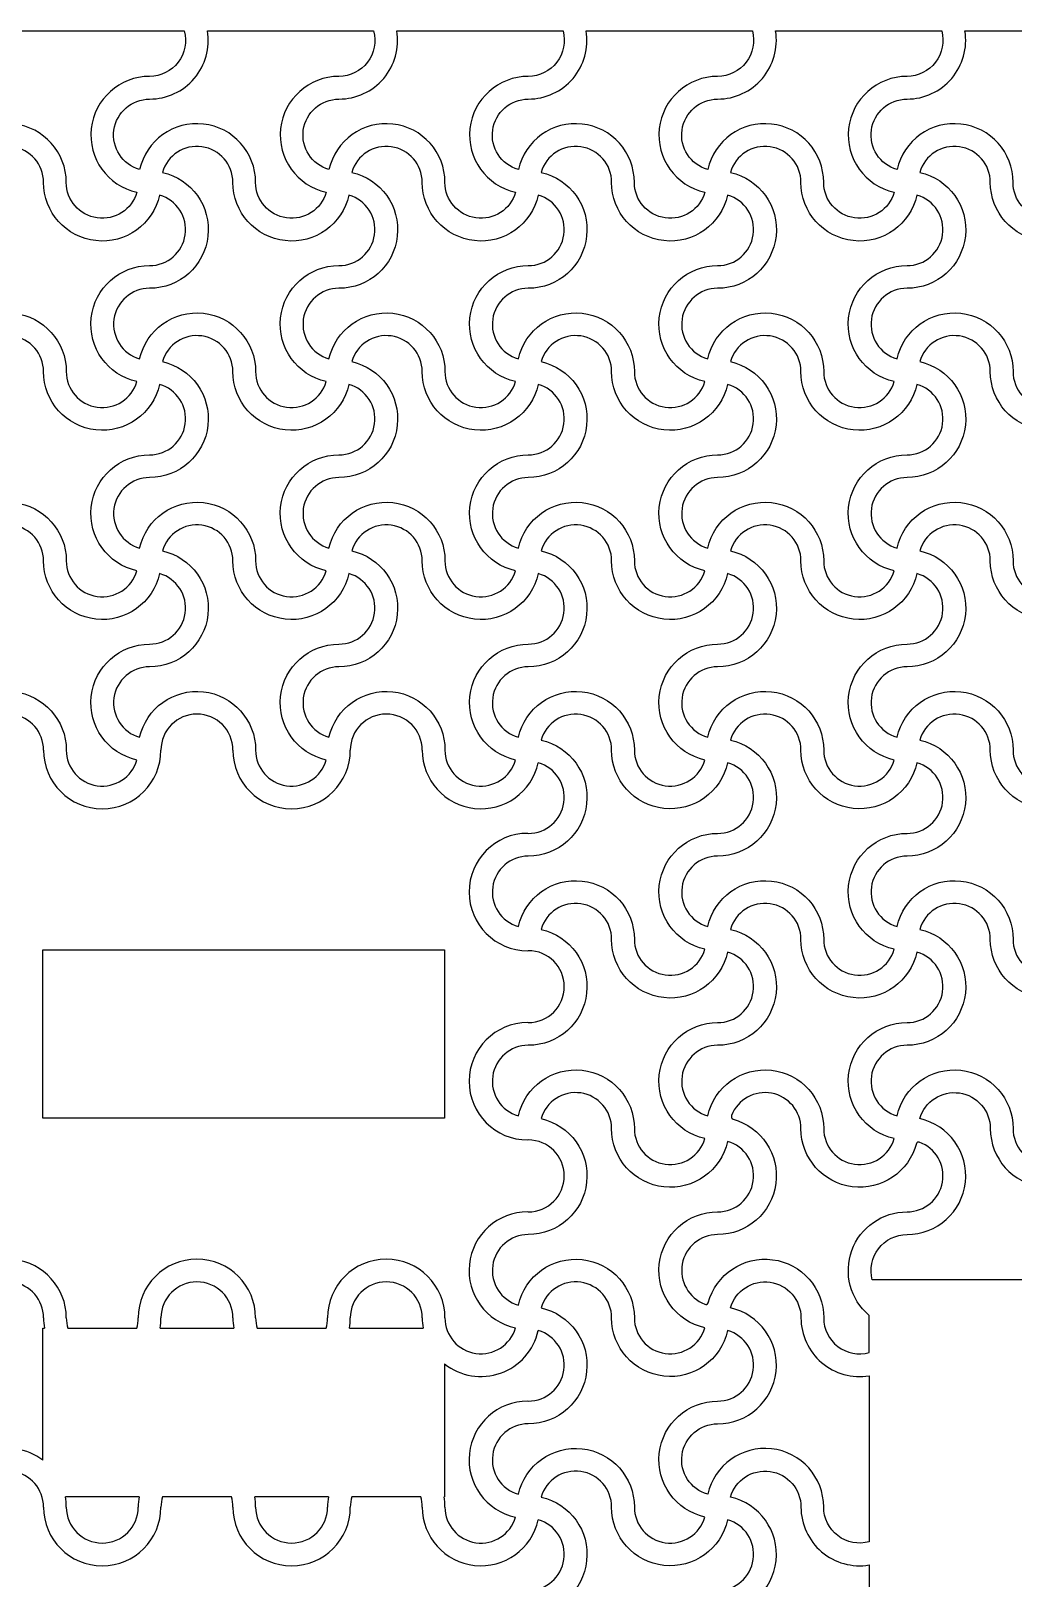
# Model space of a CAD drawing. Header units: millimetres. Extents: x 24 to 345, y 12 to 201.
# Drawn here: x 56.945 to 59.019, y 35.344 to 38.614 of the extents above; entities that cross this region are included whole.
import ezdxf

# ---------------------------------------------------------------- set-up
doc = ezdxf.new("R2010")
doc.units = ezdxf.units.MM
doc.header["$MEASUREMENT"] = 0
doc.layers.add('5th metal (rf+ground)', color=240, linetype='Continuous')

msp = doc.modelspace()

# ---------------------------------------------------------------- linework, layer by layer
at = {"layer": '5th metal (rf+ground)'}
for points in [[(56.7953, 38.47021, 0.4624981), (56.91767, 38.61421), (57.26862, 38.61421, -0.4945431), (57.1953, 38.51821, 0.8959788), (57.16833, 38.27318, -0.8687853), (57.0193, 38.29421, 0.8959788), (56.77427, 38.32118, -0.8687853)], [(56.7953, 38.47021, 0.4624981), (56.91767, 38.61421), (57.26862, 38.61421, -0.4945431), (57.1953, 38.51821, 0.8959788), (57.16833, 38.27318, -0.8687853), (57.0193, 38.29421, 0.8959788), (56.77427, 38.32118, -0.8687853)], [(56.7953, 38.47021, 0.4624981), (56.91767, 38.61421), (57.26862, 38.61421, -0.4945431), (57.1953, 38.51821, 0.8959788), (57.16833, 38.27318, -0.8687853), (57.0193, 38.29421, 0.8959788), (56.77427, 38.32118, -0.8687853)], [(56.7953, 38.47021, 0.4624981), (56.91767, 38.61421), (57.26862, 38.61421, -0.4945431), (57.1953, 38.51821, 0.8959788), (57.16833, 38.27318, -0.8687853), (57.0193, 38.29421, 0.8959788), (56.77427, 38.32118, -0.8687853)], [(57.1953, 38.47021, 0.4624981), (57.31767, 38.61421), (57.66862, 38.61421, -0.4945431), (57.5953, 38.51821, 0.8959788), (57.56833, 38.27318, -0.8687853), (57.4193, 38.29421, 0.8959788), (57.17427, 38.32118, -0.8687853)], [(57.1953, 38.47021, 0.4624981), (57.31767, 38.61421), (57.66862, 38.61421, -0.4945431), (57.5953, 38.51821, 0.8959788), (57.56833, 38.27318, -0.8687853), (57.4193, 38.29421, 0.8959788), (57.17427, 38.32118, -0.8687853)], [(57.1953, 38.47021, 0.4624981), (57.31767, 38.61421), (57.66862, 38.61421, -0.4945431), (57.5953, 38.51821, 0.8959788), (57.56833, 38.27318, -0.8687853), (57.4193, 38.29421, 0.8959788), (57.17427, 38.32118, -0.8687853)], [(57.1953, 38.47021, 0.4624981), (57.31767, 38.61421), (57.66862, 38.61421, -0.4945431), (57.5953, 38.51821, 0.8959788), (57.56833, 38.27318, -0.8687853), (57.4193, 38.29421, 0.8959788), (57.17427, 38.32118, -0.8687853)], [(57.5953, 38.47021, 0.4624981), (57.71767, 38.61421), (58.06862, 38.61421, -0.4945431), (57.9953, 38.51821, 0.8959788), (57.96833, 38.27318, -0.8687853), (57.8193, 38.29421, 0.8959788), (57.57427, 38.32118, -0.8687853)], [(57.5953, 38.47021, 0.4624981), (57.71767, 38.61421), (58.06862, 38.61421, -0.4945431), (57.9953, 38.51821, 0.8959788), (57.96833, 38.27318, -0.8687853), (57.8193, 38.29421, 0.8959788), (57.57427, 38.32118, -0.8687853)], [(57.5953, 38.47021, 0.4624981), (57.71767, 38.61421), (58.06862, 38.61421, -0.4945431), (57.9953, 38.51821, 0.8959788), (57.96833, 38.27318, -0.8687853), (57.8193, 38.29421, 0.8959788), (57.57427, 38.32118, -0.8687853)], [(57.5953, 38.47021, 0.4624981), (57.71767, 38.61421), (58.06862, 38.61421, -0.4945431), (57.9953, 38.51821, 0.8959788), (57.96833, 38.27318, -0.8687853), (57.8193, 38.29421, 0.8959788), (57.57427, 38.32118, -0.8687853)], [(57.9953, 38.47021, 0.4624981), (58.11767, 38.61421), (58.46862, 38.61421, -0.4945431), (58.3953, 38.51821, 0.8959788), (58.36833, 38.27318, -0.8687853), (58.2193, 38.29421, 0.8959788), (57.97427, 38.32118, -0.8687853)], [(57.9953, 38.47021, 0.4624981), (58.11767, 38.61421), (58.46862, 38.61421, -0.4945431), (58.3953, 38.51821, 0.8959788), (58.36833, 38.27318, -0.8687853), (58.2193, 38.29421, 0.8959788), (57.97427, 38.32118, -0.8687853)], [(57.9953, 38.47021, 0.4624981), (58.11767, 38.61421), (58.46862, 38.61421, -0.4945431), (58.3953, 38.51821, 0.8959788), (58.36833, 38.27318, -0.8687853), (58.2193, 38.29421, 0.8959788), (57.97427, 38.32118, -0.8687853)], [(57.9953, 38.47021, 0.4624981), (58.11767, 38.61421), (58.46862, 38.61421, -0.4945431), (58.3953, 38.51821, 0.8959788), (58.36833, 38.27318, -0.8687853), (58.2193, 38.29421, 0.8959788), (57.97427, 38.32118, -0.8687853)], [(58.3953, 38.47021, 0.4624981), (58.51767, 38.61421), (58.86862, 38.61421, -0.4945431), (58.7953, 38.51821, 0.8959788), (58.76833, 38.27318, -0.8687853), (58.6193, 38.29421, 0.8959788), (58.37427, 38.32118, -0.8687853)], [(58.3953, 38.47021, 0.4624981), (58.51767, 38.61421), (58.86862, 38.61421, -0.4945431), (58.7953, 38.51821, 0.8959788), (58.76833, 38.27318, -0.8687853), (58.6193, 38.29421, 0.8959788), (58.37427, 38.32118, -0.8687853)], [(58.3953, 38.47021, 0.4624981), (58.51767, 38.61421), (58.86862, 38.61421, -0.4945431), (58.7953, 38.51821, 0.8959788), (58.76833, 38.27318, -0.8687853), (58.6193, 38.29421, 0.8959788), (58.37427, 38.32118, -0.8687853)], [(58.3953, 38.47021, 0.4624981), (58.51767, 38.61421), (58.86862, 38.61421, -0.4945431), (58.7953, 38.51821, 0.8959788), (58.76833, 38.27318, -0.8687853), (58.6193, 38.29421, 0.8959788), (58.37427, 38.32118, -0.8687853)], [(58.7953, 38.47021, 0.4624981), (58.91767, 38.61421), (59.26862, 38.61421, -0.4945431), (59.1953, 38.51821, 0.8959788), (59.16833, 38.27318, -0.8687853), (59.0193, 38.29421, 0.8959788), (58.77427, 38.32118, -0.8687853)], [(58.7953, 38.47021, 0.4624981), (58.91767, 38.61421), (59.26862, 38.61421, -0.4945431), (59.1953, 38.51821, 0.8959788), (59.16833, 38.27318, -0.8687853), (59.0193, 38.29421, 0.8959788), (58.77427, 38.32118, -0.8687853)], [(58.7953, 38.47021, 0.4624981), (58.91767, 38.61421), (59.26862, 38.61421, -0.4945431), (59.1953, 38.51821, 0.8959788), (59.16833, 38.27318, -0.8687853), (59.0193, 38.29421, 0.8959788), (58.77427, 38.32118, -0.8687853)], [(58.7953, 38.47021, 0.4624981), (58.91767, 38.61421), (59.26862, 38.61421, -0.4945431), (59.1953, 38.51821, 0.8959788), (59.16833, 38.27318, -0.8687853), (59.0193, 38.29421, 0.8959788), (58.77427, 38.32118, -0.8687853)], [(57.21633, 38.26724, -0.8959788), (56.9713, 38.29421, 0.8687853), (56.82227, 38.31524, -0.8959788), (56.7953, 38.07021, 0.8687853), (56.77427, 37.92118, -0.8959788), (57.0193, 37.89421, 0.8687853), (57.16833, 37.87318, -0.8959788), (57.1953, 38.11821, 0.8687853)], [(57.21633, 38.26724, -0.8959788), (56.9713, 38.29421, 0.8687853), (56.82227, 38.31524, -0.8959788), (56.7953, 38.07021, 0.8687853), (56.77427, 37.92118, -0.8959788), (57.0193, 37.89421, 0.8687853), (57.16833, 37.87318, -0.8959788), (57.1953, 38.11821, 0.8687853)], [(57.21633, 38.26724, -0.8959788), (56.9713, 38.29421, 0.8687853), (56.82227, 38.31524, -0.8959788), (56.7953, 38.07021, 0.8687853), (56.77427, 37.92118, -0.8959788), (57.0193, 37.89421, 0.8687853), (57.16833, 37.87318, -0.8959788), (57.1953, 38.11821, 0.8687853)], [(57.21633, 38.26724, -0.8959788), (56.9713, 38.29421, 0.8687853), (56.82227, 38.31524, -0.8959788), (56.7953, 38.07021, 0.8687853), (56.77427, 37.92118, -0.8959788), (57.0193, 37.89421, 0.8687853), (57.16833, 37.87318, -0.8959788), (57.1953, 38.11821, 0.8687853)], [(57.61633, 38.26724, -0.8959788), (57.3713, 38.29421, 0.8687853), (57.22227, 38.31524, -0.8959788), (57.1953, 38.07021, 0.8687853), (57.17427, 37.92118, -0.8959788), (57.4193, 37.89421, 0.8687853), (57.56833, 37.87318, -0.8959788), (57.5953, 38.11821, 0.8687853)], [(57.61633, 38.26724, -0.8959788), (57.3713, 38.29421, 0.8687853), (57.22227, 38.31524, -0.8959788), (57.1953, 38.07021, 0.8687853), (57.17427, 37.92118, -0.8959788), (57.4193, 37.89421, 0.8687853), (57.56833, 37.87318, -0.8959788), (57.5953, 38.11821, 0.8687853)], [(57.61633, 38.26724, -0.8959788), (57.3713, 38.29421, 0.8687853), (57.22227, 38.31524, -0.8959788), (57.1953, 38.07021, 0.8687853), (57.17427, 37.92118, -0.8959788), (57.4193, 37.89421, 0.8687853), (57.56833, 37.87318, -0.8959788), (57.5953, 38.11821, 0.8687853)], [(57.61633, 38.26724, -0.8959788), (57.3713, 38.29421, 0.8687853), (57.22227, 38.31524, -0.8959788), (57.1953, 38.07021, 0.8687853), (57.17427, 37.92118, -0.8959788), (57.4193, 37.89421, 0.8687853), (57.56833, 37.87318, -0.8959788), (57.5953, 38.11821, 0.8687853)], [(58.01633, 38.26724, -0.8959788), (57.7713, 38.29421, 0.8687853), (57.62227, 38.31524, -0.8959788), (57.5953, 38.07021, 0.8687853), (57.57427, 37.92118, -0.8959788), (57.8193, 37.89421, 0.8687853), (57.96833, 37.87318, -0.8959788), (57.9953, 38.11821, 0.8687853)], [(58.01633, 38.26724, -0.8959788), (57.7713, 38.29421, 0.8687853), (57.62227, 38.31524, -0.8959788), (57.5953, 38.07021, 0.8687853), (57.57427, 37.92118, -0.8959788), (57.8193, 37.89421, 0.8687853), (57.96833, 37.87318, -0.8959788), (57.9953, 38.11821, 0.8687853)], [(58.01633, 38.26724, -0.8959788), (57.7713, 38.29421, 0.8687853), (57.62227, 38.31524, -0.8959788), (57.5953, 38.07021, 0.8687853), (57.57427, 37.92118, -0.8959788), (57.8193, 37.89421, 0.8687853), (57.96833, 37.87318, -0.8959788), (57.9953, 38.11821, 0.8687853)], [(58.01633, 38.26724, -0.8959788), (57.7713, 38.29421, 0.8687853), (57.62227, 38.31524, -0.8959788), (57.5953, 38.07021, 0.8687853), (57.57427, 37.92118, -0.8959788), (57.8193, 37.89421, 0.8687853), (57.96833, 37.87318, -0.8959788), (57.9953, 38.11821, 0.8687853)], [(58.41633, 38.26724, -0.8959788), (58.1713, 38.29421, 0.8687853), (58.02227, 38.31524, -0.8959788), (57.9953, 38.07021, 0.8687853), (57.97427, 37.92118, -0.8959788), (58.2193, 37.89421, 0.8687853), (58.36833, 37.87318, -0.8959788), (58.3953, 38.11821, 0.8687853)], [(58.41633, 38.26724, -0.8959788), (58.1713, 38.29421, 0.8687853), (58.02227, 38.31524, -0.8959788), (57.9953, 38.07021, 0.8687853), (57.97427, 37.92118, -0.8959788), (58.2193, 37.89421, 0.8687853), (58.36833, 37.87318, -0.8959788), (58.3953, 38.11821, 0.8687853)], [(58.41633, 38.26724, -0.8959788), (58.1713, 38.29421, 0.8687853), (58.02227, 38.31524, -0.8959788), (57.9953, 38.07021, 0.8687853), (57.97427, 37.92118, -0.8959788), (58.2193, 37.89421, 0.8687853), (58.36833, 37.87318, -0.8959788), (58.3953, 38.11821, 0.8687853)], [(58.41633, 38.26724, -0.8959788), (58.1713, 38.29421, 0.8687853), (58.02227, 38.31524, -0.8959788), (57.9953, 38.07021, 0.8687853), (57.97427, 37.92118, -0.8959788), (58.2193, 37.89421, 0.8687853), (58.36833, 37.87318, -0.8959788), (58.3953, 38.11821, 0.8687853)], [(58.81633, 38.26724, -0.8959788), (58.5713, 38.29421, 0.8687853), (58.42227, 38.31524, -0.8959788), (58.3953, 38.07021, 0.8687853), (58.37427, 37.92118, -0.8959788), (58.6193, 37.89421, 0.8687853), (58.76833, 37.87318, -0.8959788), (58.7953, 38.11821, 0.8687853)], [(58.81633, 38.26724, -0.8959788), (58.5713, 38.29421, 0.8687853), (58.42227, 38.31524, -0.8959788), (58.3953, 38.07021, 0.8687853), (58.37427, 37.92118, -0.8959788), (58.6193, 37.89421, 0.8687853), (58.76833, 37.87318, -0.8959788), (58.7953, 38.11821, 0.8687853)], [(58.81633, 38.26724, -0.8959788), (58.5713, 38.29421, 0.8687853), (58.42227, 38.31524, -0.8959788), (58.3953, 38.07021, 0.8687853), (58.37427, 37.92118, -0.8959788), (58.6193, 37.89421, 0.8687853), (58.76833, 37.87318, -0.8959788), (58.7953, 38.11821, 0.8687853)], [(58.81633, 38.26724, -0.8959788), (58.5713, 38.29421, 0.8687853), (58.42227, 38.31524, -0.8959788), (58.3953, 38.07021, 0.8687853), (58.37427, 37.92118, -0.8959788), (58.6193, 37.89421, 0.8687853), (58.76833, 37.87318, -0.8959788), (58.7953, 38.11821, 0.8687853)], [(59.21633, 38.26724, -0.8959788), (58.9713, 38.29421, 0.8687853), (58.82227, 38.31524, -0.8959788), (58.7953, 38.07021, 0.8687853), (58.77427, 37.92118, -0.8959788), (59.0193, 37.89421, 0.8687853), (59.16833, 37.87318, -0.8959788), (59.1953, 38.11821, 0.8687853)], [(59.21633, 38.26724, -0.8959788), (58.9713, 38.29421, 0.8687853), (58.82227, 38.31524, -0.8959788), (58.7953, 38.07021, 0.8687853), (58.77427, 37.92118, -0.8959788), (59.0193, 37.89421, 0.8687853), (59.16833, 37.87318, -0.8959788), (59.1953, 38.11821, 0.8687853)], [(59.21633, 38.26724, -0.8959788), (58.9713, 38.29421, 0.8687853), (58.82227, 38.31524, -0.8959788), (58.7953, 38.07021, 0.8687853), (58.77427, 37.92118, -0.8959788), (59.0193, 37.89421, 0.8687853), (59.16833, 37.87318, -0.8959788), (59.1953, 38.11821, 0.8687853)], [(59.21633, 38.26724, -0.8959788), (58.9713, 38.29421, 0.8687853), (58.82227, 38.31524, -0.8959788), (58.7953, 38.07021, 0.8687853), (58.77427, 37.92118, -0.8959788), (59.0193, 37.89421, 0.8687853), (59.16833, 37.87318, -0.8959788), (59.1953, 38.11821, 0.8687853)], [(57.21633, 37.86724, -0.8959788), (56.9713, 37.89421, 0.8687853), (56.82227, 37.91524, -0.8959788), (56.7953, 37.67021, 0.8687853), (56.77427, 37.52118, -0.8959788), (57.0193, 37.49421, 0.8687853), (57.16833, 37.47318, -0.8959788), (57.1953, 37.71821, 0.8687853)], [(57.21633, 37.86724, -0.8959788), (56.9713, 37.89421, 0.8687853), (56.82227, 37.91524, -0.8959788), (56.7953, 37.67021, 0.8687853), (56.77427, 37.52118, -0.8959788), (57.0193, 37.49421, 0.8687853), (57.16833, 37.47318, -0.8959788), (57.1953, 37.71821, 0.8687853)], [(57.21633, 37.86724, -0.8959788), (56.9713, 37.89421, 0.8687853), (56.82227, 37.91524, -0.8959788), (56.7953, 37.67021, 0.8687853), (56.77427, 37.52118, -0.8959788), (57.0193, 37.49421, 0.8687853), (57.16833, 37.47318, -0.8959788), (57.1953, 37.71821, 0.8687853)], [(57.21633, 37.86724, -0.8959788), (56.9713, 37.89421, 0.8687853), (56.82227, 37.91524, -0.8959788), (56.7953, 37.67021, 0.8687853), (56.77427, 37.52118, -0.8959788), (57.0193, 37.49421, 0.8687853), (57.16833, 37.47318, -0.8959788), (57.1953, 37.71821, 0.8687853)], [(57.61633, 37.86724, -0.8959788), (57.3713, 37.89421, 0.8687853), (57.22227, 37.91524, -0.8959788), (57.1953, 37.67021, 0.8687853), (57.17427, 37.52118, -0.8959788), (57.4193, 37.49421, 0.8687853), (57.56833, 37.47318, -0.8959788), (57.5953, 37.71821, 0.8687853)], [(57.61633, 37.86724, -0.8959788), (57.3713, 37.89421, 0.8687853), (57.22227, 37.91524, -0.8959788), (57.1953, 37.67021, 0.8687853), (57.17427, 37.52118, -0.8959788), (57.4193, 37.49421, 0.8687853), (57.56833, 37.47318, -0.8959788), (57.5953, 37.71821, 0.8687853)], [(57.61633, 37.86724, -0.8959788), (57.3713, 37.89421, 0.8687853), (57.22227, 37.91524, -0.8959788), (57.1953, 37.67021, 0.8687853), (57.17427, 37.52118, -0.8959788), (57.4193, 37.49421, 0.8687853), (57.56833, 37.47318, -0.8959788), (57.5953, 37.71821, 0.8687853)], [(57.61633, 37.86724, -0.8959788), (57.3713, 37.89421, 0.8687853), (57.22227, 37.91524, -0.8959788), (57.1953, 37.67021, 0.8687853), (57.17427, 37.52118, -0.8959788), (57.4193, 37.49421, 0.8687853), (57.56833, 37.47318, -0.8959788), (57.5953, 37.71821, 0.8687853)], [(58.01633, 37.86724, -0.8959788), (57.7713, 37.89421, 0.8687853), (57.62227, 37.91524, -0.8959788), (57.5953, 37.67021, 0.8687853), (57.57427, 37.52118, -0.8959788), (57.8193, 37.49421, 0.8687853), (57.96833, 37.47318, -0.8959788), (57.9953, 37.71821, 0.8687853)], [(58.01633, 37.86724, -0.8959788), (57.7713, 37.89421, 0.8687853), (57.62227, 37.91524, -0.8959788), (57.5953, 37.67021, 0.8687853), (57.57427, 37.52118, -0.8959788), (57.8193, 37.49421, 0.8687853), (57.96833, 37.47318, -0.8959788), (57.9953, 37.71821, 0.8687853)], [(58.01633, 37.86724, -0.8959788), (57.7713, 37.89421, 0.8687853), (57.62227, 37.91524, -0.8959788), (57.5953, 37.67021, 0.8687853), (57.57427, 37.52118, -0.8959788), (57.8193, 37.49421, 0.8687853), (57.96833, 37.47318, -0.8959788), (57.9953, 37.71821, 0.8687853)], [(58.01633, 37.86724, -0.8959788), (57.7713, 37.89421, 0.8687853), (57.62227, 37.91524, -0.8959788), (57.5953, 37.67021, 0.8687853), (57.57427, 37.52118, -0.8959788), (57.8193, 37.49421, 0.8687853), (57.96833, 37.47318, -0.8959788), (57.9953, 37.71821, 0.8687853)], [(58.41633, 37.86724, -0.8959788), (58.1713, 37.89421, 0.8687853), (58.02227, 37.91524, -0.8959788), (57.9953, 37.67021, 0.8687853), (57.97427, 37.52118, -0.8959788), (58.2193, 37.49421, 0.8687853), (58.36833, 37.47318, -0.8959788), (58.3953, 37.71821, 0.8687853)], [(58.41633, 37.86724, -0.8959788), (58.1713, 37.89421, 0.8687853), (58.02227, 37.91524, -0.8959788), (57.9953, 37.67021, 0.8687853), (57.97427, 37.52118, -0.8959788), (58.2193, 37.49421, 0.8687853), (58.36833, 37.47318, -0.8959788), (58.3953, 37.71821, 0.8687853)], [(58.41633, 37.86724, -0.8959788), (58.1713, 37.89421, 0.8687853), (58.02227, 37.91524, -0.8959788), (57.9953, 37.67021, 0.8687853), (57.97427, 37.52118, -0.8959788), (58.2193, 37.49421, 0.8687853), (58.36833, 37.47318, -0.8959788), (58.3953, 37.71821, 0.8687853)], [(58.41633, 37.86724, -0.8959788), (58.1713, 37.89421, 0.8687853), (58.02227, 37.91524, -0.8959788), (57.9953, 37.67021, 0.8687853), (57.97427, 37.52118, -0.8959788), (58.2193, 37.49421, 0.8687853), (58.36833, 37.47318, -0.8959788), (58.3953, 37.71821, 0.8687853)], [(58.81633, 37.86724, -0.8959788), (58.5713, 37.89421, 0.8687853), (58.42227, 37.91524, -0.8959788), (58.3953, 37.67021, 0.8687853), (58.37427, 37.52118, -0.8959788), (58.6193, 37.49421, 0.8687853), (58.76833, 37.47318, -0.8959788), (58.7953, 37.71821, 0.8687853)], [(58.81633, 37.86724, -0.8959788), (58.5713, 37.89421, 0.8687853), (58.42227, 37.91524, -0.8959788), (58.3953, 37.67021, 0.8687853), (58.37427, 37.52118, -0.8959788), (58.6193, 37.49421, 0.8687853), (58.76833, 37.47318, -0.8959788), (58.7953, 37.71821, 0.8687853)], [(58.81633, 37.86724, -0.8959788), (58.5713, 37.89421, 0.8687853), (58.42227, 37.91524, -0.8959788), (58.3953, 37.67021, 0.8687853), (58.37427, 37.52118, -0.8959788), (58.6193, 37.49421, 0.8687853), (58.76833, 37.47318, -0.8959788), (58.7953, 37.71821, 0.8687853)], [(58.81633, 37.86724, -0.8959788), (58.5713, 37.89421, 0.8687853), (58.42227, 37.91524, -0.8959788), (58.3953, 37.67021, 0.8687853), (58.37427, 37.52118, -0.8959788), (58.6193, 37.49421, 0.8687853), (58.76833, 37.47318, -0.8959788), (58.7953, 37.71821, 0.8687853)], [(59.21633, 37.86724, -0.8959788), (58.9713, 37.89421, 0.8687853), (58.82227, 37.91524, -0.8959788), (58.7953, 37.67021, 0.8687853), (58.77427, 37.52118, -0.8959788), (59.0193, 37.49421, 0.8687853), (59.16833, 37.47318, -0.8959788), (59.1953, 37.71821, 0.8687853)], [(59.21633, 37.86724, -0.8959788), (58.9713, 37.89421, 0.8687853), (58.82227, 37.91524, -0.8959788), (58.7953, 37.67021, 0.8687853), (58.77427, 37.52118, -0.8959788), (59.0193, 37.49421, 0.8687853), (59.16833, 37.47318, -0.8959788), (59.1953, 37.71821, 0.8687853)], [(59.21633, 37.86724, -0.8959788), (58.9713, 37.89421, 0.8687853), (58.82227, 37.91524, -0.8959788), (58.7953, 37.67021, 0.8687853), (58.77427, 37.52118, -0.8959788), (59.0193, 37.49421, 0.8687853), (59.16833, 37.47318, -0.8959788), (59.1953, 37.71821, 0.8687853)], [(59.21633, 37.86724, -0.8959788), (58.9713, 37.89421, 0.8687853), (58.82227, 37.91524, -0.8959788), (58.7953, 37.67021, 0.8687853), (58.77427, 37.52118, -0.8959788), (59.0193, 37.49421, 0.8687853), (59.16833, 37.47318, -0.8959788), (59.1953, 37.71821, 0.8687853)], [(57.21633, 37.46724, -0.8959788), (56.9713, 37.49421, 0.8687853), (56.82227, 37.51524, -0.8959788), (56.7953, 37.27021, 0.8687853), (56.77427, 37.12118, -0.8959788), (57.0193, 37.09421, 0.8687853), (57.16833, 37.07318, -0.8959788), (57.1953, 37.31821, 0.8687853)], [(57.21633, 37.46724, -0.8959788), (56.9713, 37.49421, 0.8687853), (56.82227, 37.51524, -0.8959788), (56.7953, 37.27021, 0.8687853), (56.77427, 37.12118, -0.8959788), (57.0193, 37.09421, 0.8687853), (57.16833, 37.07318, -0.8959788), (57.1953, 37.31821, 0.8687853)], [(57.21633, 37.46724, -0.8959788), (56.9713, 37.49421, 0.8687853), (56.82227, 37.51524, -0.8959788), (56.7953, 37.27021, 0.8687853), (56.77427, 37.12118, -0.8959788), (57.0193, 37.09421, 0.8687853), (57.16833, 37.07318, -0.8959788), (57.1953, 37.31821, 0.8687853)], [(57.21633, 37.46724, -0.8959788), (56.9713, 37.49421, 0.8687853), (56.82227, 37.51524, -0.8959788), (56.7953, 37.27021, 0.8687853), (56.77427, 37.12118, -0.8959788), (57.0193, 37.09421, 0.8687853), (57.16833, 37.07318, -0.8959788), (57.1953, 37.31821, 0.8687853)], [(57.61633, 37.46724, -0.8959788), (57.3713, 37.49421, 0.8687853), (57.22227, 37.51524, -0.8959788), (57.1953, 37.27021, 0.8687853), (57.17427, 37.12118, -0.8959788), (57.4193, 37.09421, 0.8687853), (57.56833, 37.07318, -0.8959788), (57.5953, 37.31821, 0.8687853)], [(57.61633, 37.46724, -0.8959788), (57.3713, 37.49421, 0.8687853), (57.22227, 37.51524, -0.8959788), (57.1953, 37.27021, 0.8687853), (57.17427, 37.12118, -0.8959788), (57.4193, 37.09421, 0.8687853), (57.56833, 37.07318, -0.8959788), (57.5953, 37.31821, 0.8687853)], [(57.61633, 37.46724, -0.8959788), (57.3713, 37.49421, 0.8687853), (57.22227, 37.51524, -0.8959788), (57.1953, 37.27021, 0.8687853), (57.17427, 37.12118, -0.8959788), (57.4193, 37.09421, 0.8687853), (57.56833, 37.07318, -0.8959788), (57.5953, 37.31821, 0.8687853)], [(57.61633, 37.46724, -0.8959788), (57.3713, 37.49421, 0.8687853), (57.22227, 37.51524, -0.8959788), (57.1953, 37.27021, 0.8687853), (57.17427, 37.12118, -0.8959788), (57.4193, 37.09421, 0.8687853), (57.56833, 37.07318, -0.8959788), (57.5953, 37.31821, 0.8687853)], [(58.01633, 37.46724, -0.8959788), (57.7713, 37.49421, 0.8687853), (57.62227, 37.51524, -0.8959788), (57.5953, 37.27021, 0.8687853), (57.57427, 37.12118, -0.8959788), (57.8193, 37.09421, 0.8687853), (57.96833, 37.07318, -0.8959788), (57.9953, 37.31821, 0.8687853)], [(58.01633, 37.46724, -0.8959788), (57.7713, 37.49421, 0.8687853), (57.62227, 37.51524, -0.8959788), (57.5953, 37.27021, 0.8687853), (57.57427, 37.12118, -0.8959788), (57.8193, 37.09421, 0.8687853), (57.96833, 37.07318, -0.8959788), (57.9953, 37.31821, 0.8687853)], [(58.01633, 37.46724, -0.8959788), (57.7713, 37.49421, 0.8687853), (57.62227, 37.51524, -0.8959788), (57.5953, 37.27021, 0.8687853), (57.57427, 37.12118, -0.8959788), (57.8193, 37.09421, 0.8687853), (57.96833, 37.07318, -0.8959788), (57.9953, 37.31821, 0.8687853)], [(58.01633, 37.46724, -0.8959788), (57.7713, 37.49421, 0.8687853), (57.62227, 37.51524, -0.8959788), (57.5953, 37.27021, 0.8687853), (57.57427, 37.12118, -0.8959788), (57.8193, 37.09421, 0.8687853), (57.96833, 37.07318, -0.8959788), (57.9953, 37.31821, 0.8687853)], [(58.41633, 37.46724, -0.8959788), (58.1713, 37.49421, 0.8687853), (58.02227, 37.51524, -0.8959788), (57.9953, 37.27021, 0.8687853), (57.97427, 37.12118, -0.8959788), (58.2193, 37.09421, 0.8687853), (58.36833, 37.07318, -0.8959788), (58.3953, 37.31821, 0.8687853)], [(58.41633, 37.46724, -0.8959788), (58.1713, 37.49421, 0.8687853), (58.02227, 37.51524, -0.8959788), (57.9953, 37.27021, 0.8687853), (57.97427, 37.12118, -0.8959788), (58.2193, 37.09421, 0.8687853), (58.36833, 37.07318, -0.8959788), (58.3953, 37.31821, 0.8687853)], [(58.41633, 37.46724, -0.8959788), (58.1713, 37.49421, 0.8687853), (58.02227, 37.51524, -0.8959788), (57.9953, 37.27021, 0.8687853), (57.97427, 37.12118, -0.8959788), (58.2193, 37.09421, 0.8687853), (58.36833, 37.07318, -0.8959788), (58.3953, 37.31821, 0.8687853)], [(58.41633, 37.46724, -0.8959788), (58.1713, 37.49421, 0.8687853), (58.02227, 37.51524, -0.8959788), (57.9953, 37.27021, 0.8687853), (57.97427, 37.12118, -0.8959788), (58.2193, 37.09421, 0.8687853), (58.36833, 37.07318, -0.8959788), (58.3953, 37.31821, 0.8687853)], [(58.81633, 37.46724, -0.8959788), (58.5713, 37.49421, 0.8687853), (58.42227, 37.51524, -0.8959788), (58.3953, 37.27021, 0.8687853), (58.37427, 37.12118, -0.8959788), (58.6193, 37.09421, 0.8687853), (58.76833, 37.07318, -0.8959788), (58.7953, 37.31821, 0.8687853)], [(58.81633, 37.46724, -0.8959788), (58.5713, 37.49421, 0.8687853), (58.42227, 37.51524, -0.8959788), (58.3953, 37.27021, 0.8687853), (58.37427, 37.12118, -0.8959788), (58.6193, 37.09421, 0.8687853), (58.76833, 37.07318, -0.8959788), (58.7953, 37.31821, 0.8687853)], [(58.81633, 37.46724, -0.8959788), (58.5713, 37.49421, 0.8687853), (58.42227, 37.51524, -0.8959788), (58.3953, 37.27021, 0.8687853), (58.37427, 37.12118, -0.8959788), (58.6193, 37.09421, 0.8687853), (58.76833, 37.07318, -0.8959788), (58.7953, 37.31821, 0.8687853)], [(58.81633, 37.46724, -0.8959788), (58.5713, 37.49421, 0.8687853), (58.42227, 37.51524, -0.8959788), (58.3953, 37.27021, 0.8687853), (58.37427, 37.12118, -0.8959788), (58.6193, 37.09421, 0.8687853), (58.76833, 37.07318, -0.8959788), (58.7953, 37.31821, 0.8687853)], [(59.21633, 37.46724, -0.8959788), (58.9713, 37.49421, 0.8687853), (58.82227, 37.51524, -0.8959788), (58.7953, 37.27021, 0.8687853), (58.77427, 37.12118, -0.8959788), (59.0193, 37.09421, 0.8687853), (59.16833, 37.07318, -0.8959788), (59.1953, 37.31821, 0.8687853)], [(59.21633, 37.46724, -0.8959788), (58.9713, 37.49421, 0.8687853), (58.82227, 37.51524, -0.8959788), (58.7953, 37.27021, 0.8687853), (58.77427, 37.12118, -0.8959788), (59.0193, 37.09421, 0.8687853), (59.16833, 37.07318, -0.8959788), (59.1953, 37.31821, 0.8687853)], [(59.21633, 37.46724, -0.8959788), (58.9713, 37.49421, 0.8687853), (58.82227, 37.51524, -0.8959788), (58.7953, 37.27021, 0.8687853), (58.77427, 37.12118, -0.8959788), (59.0193, 37.09421, 0.8687853), (59.16833, 37.07318, -0.8959788), (59.1953, 37.31821, 0.8687853)], [(59.21633, 37.46724, -0.8959788), (58.9713, 37.49421, 0.8687853), (58.82227, 37.51524, -0.8959788), (58.7953, 37.27021, 0.8687853), (58.77427, 37.12118, -0.8959788), (59.0193, 37.09421, 0.8687853), (59.16833, 37.07318, -0.8959788), (59.1953, 37.31821, 0.8687853)], [(58.41633, 37.06724, -0.8959788), (58.1713, 37.09421, 0.8687853), (58.02227, 37.11524, -0.8959788), (57.9953, 36.87021, 0.8687853), (57.97427, 36.72118, -0.8959788), (58.2193, 36.69421, 0.8687853), (58.36833, 36.67318, -0.8959788), (58.3953, 36.91821, 0.8687853)], [(58.41633, 37.06724, -0.8959788), (58.1713, 37.09421, 0.8687853), (58.02227, 37.11524, -0.8959788), (57.9953, 36.87021, 0.8687853), (57.97427, 36.72118, -0.8959788), (58.2193, 36.69421, 0.8687853), (58.36833, 36.67318, -0.8959788), (58.3953, 36.91821, 0.8687853)], [(58.41633, 37.06724, -0.8959788), (58.1713, 37.09421, 0.8687853), (58.02227, 37.11524, -0.8959788), (57.9953, 36.87021, 0.8687853), (57.97427, 36.72118, -0.8959788), (58.2193, 36.69421, 0.8687853), (58.36833, 36.67318, -0.8959788), (58.3953, 36.91821, 0.8687853)], [(58.41633, 37.06724, -0.8959788), (58.1713, 37.09421, 0.8687853), (58.02227, 37.11524, -0.8959788), (57.9953, 36.87021, 0.8687853), (57.97427, 36.72118, -0.8959788), (58.2193, 36.69421, 0.8687853), (58.36833, 36.67318, -0.8959788), (58.3953, 36.91821, 0.8687853)], [(58.81633, 37.06724, -0.8959788), (58.5713, 37.09421, 0.8687853), (58.42227, 37.11524, -0.8959788), (58.3953, 36.87021, 0.8687853), (58.37427, 36.72118, -0.8959788), (58.6193, 36.69421, 0.8687853), (58.76833, 36.67318, -0.8959788), (58.7953, 36.91821, 0.8687853)], [(58.81633, 37.06724, -0.8959788), (58.5713, 37.09421, 0.8687853), (58.42227, 37.11524, -0.8959788), (58.3953, 36.87021, 0.8687853), (58.37427, 36.72118, -0.8959788), (58.6193, 36.69421, 0.8687853), (58.76833, 36.67318, -0.8959788), (58.7953, 36.91821, 0.8687853)], [(58.81633, 37.06724, -0.8959788), (58.5713, 37.09421, 0.8687853), (58.42227, 37.11524, -0.8959788), (58.3953, 36.87021, 0.8687853), (58.37427, 36.72118, -0.8959788), (58.6193, 36.69421, 0.8687853), (58.76833, 36.67318, -0.8959788), (58.7953, 36.91821, 0.8687853)], [(58.81633, 37.06724, -0.8959788), (58.5713, 37.09421, 0.8687853), (58.42227, 37.11524, -0.8959788), (58.3953, 36.87021, 0.8687853), (58.37427, 36.72118, -0.8959788), (58.6193, 36.69421, 0.8687853), (58.76833, 36.67318, -0.8959788), (58.7953, 36.91821, 0.8687853)], [(59.21633, 37.06724, -0.8959788), (58.9713, 37.09421, 0.8687853), (58.82227, 37.11524, -0.8959788), (58.7953, 36.87021, 0.8687853), (58.77427, 36.72118, -0.8959788), (59.0193, 36.69421, 0.8687853), (59.16833, 36.67318, -0.8959788), (59.1953, 36.91821, 0.8687853)], [(59.21633, 37.06724, -0.8959788), (58.9713, 37.09421, 0.8687853), (58.82227, 37.11524, -0.8959788), (58.7953, 36.87021, 0.8687853), (58.77427, 36.72118, -0.8959788), (59.0193, 36.69421, 0.8687853), (59.16833, 36.67318, -0.8959788), (59.1953, 36.91821, 0.8687853)], [(59.21633, 37.06724, -0.8959788), (58.9713, 37.09421, 0.8687853), (58.82227, 37.11524, -0.8959788), (58.7953, 36.87021, 0.8687853), (58.77427, 36.72118, -0.8959788), (59.0193, 36.69421, 0.8687853), (59.16833, 36.67318, -0.8959788), (59.1953, 36.91821, 0.8687853)], [(59.21633, 37.06724, -0.8959788), (58.9713, 37.09421, 0.8687853), (58.82227, 37.11524, -0.8959788), (58.7953, 36.87021, 0.8687853), (58.77427, 36.72118, -0.8959788), (59.0193, 36.69421, 0.8687853), (59.16833, 36.67318, -0.8959788), (59.1953, 36.91821, 0.8687853)], [(58.41633, 36.66724, -0.8959788), (58.1713, 36.69421, 0.8687853), (58.02227, 36.71524, -0.8959788), (57.9953, 36.47021, 0.8687853), (57.97427, 36.32118, -0.8959788), (58.2193, 36.29421, 0.8687853), (58.36833, 36.27318, -0.8959788), (58.3953, 36.51821, 0.8687853)], [(58.41633, 36.66724, -0.8959788), (58.1713, 36.69421, 0.8687853), (58.02227, 36.71524, -0.8959788), (57.9953, 36.47021, 0.8687853), (57.97427, 36.32118, -0.8959788), (58.2193, 36.29421, 0.8687853), (58.36833, 36.27318, -0.8959788), (58.3953, 36.51821, 0.8687853)], [(58.41633, 36.66724, -0.8959788), (58.1713, 36.69421, 0.8687853), (58.02227, 36.71524, -0.8959788), (57.9953, 36.47021, 0.8687853), (57.97427, 36.32118, -0.8959788), (58.2193, 36.29421, 0.8687853), (58.36833, 36.27318, -0.8959788), (58.3953, 36.51821, 0.8687853)], [(58.41633, 36.66724, -0.8959788), (58.1713, 36.69421, 0.8687853), (58.02227, 36.71524, -0.8959788), (57.9953, 36.47021, 0.8687853), (57.97427, 36.32118, -0.8959788), (58.2193, 36.29421, 0.8687853), (58.36833, 36.27318, -0.8959788), (58.3953, 36.51821, 0.8687853)], [(58.81633, 36.66724, -0.8959788), (58.5713, 36.69421, 0.8687853), (58.42227, 36.71524, -0.8959788), (58.3953, 36.47021, 0.8687853), (58.37427, 36.32118, -0.8959788), (58.6193, 36.29421, 0.8687853), (58.76833, 36.27318, -0.8959788), (58.7953, 36.51821, 0.8687853)], [(58.81633, 36.66724, -0.8959788), (58.5713, 36.69421, 0.8687853), (58.42227, 36.71524, -0.8959788), (58.3953, 36.47021, 0.8687853), (58.37427, 36.32118, -0.8959788), (58.6193, 36.29421, 0.8687853), (58.76833, 36.27318, -0.8959788), (58.7953, 36.51821, 0.8687853)], [(58.81633, 36.66724, -0.8959788), (58.5713, 36.69421, 0.8687853), (58.42227, 36.71524, -0.8959788), (58.3953, 36.47021, 0.8687853), (58.37427, 36.32118, -0.8959788), (58.6193, 36.29421, 0.8687853), (58.76833, 36.27318, -0.8959788), (58.7953, 36.51821, 0.8687853)], [(58.81633, 36.66724, -0.8959788), (58.5713, 36.69421, 0.8687853), (58.42227, 36.71524, -0.8959788), (58.3953, 36.47021, 0.8687853), (58.37427, 36.32118, -0.8959788), (58.6193, 36.29421, 0.8687853), (58.76833, 36.27318, -0.8959788), (58.7953, 36.51821, 0.8687853)], [(59.21633, 36.66724, -0.8959788), (58.9713, 36.69421, 0.8687853), (58.82227, 36.71524, -0.8959788), (58.7953, 36.47021, 0.8687853), (58.77427, 36.32118, -0.8959788), (59.0193, 36.29421, 0.8687853), (59.16833, 36.27318, -0.8959788), (59.1953, 36.51821, 0.8687853)], [(59.21633, 36.66724, -0.8959788), (58.9713, 36.69421, 0.8687853), (58.82227, 36.71524, -0.8959788), (58.7953, 36.47021, 0.8687853), (58.77427, 36.32118, -0.8959788), (59.0193, 36.29421, 0.8687853), (59.16833, 36.27318, -0.8959788), (59.1953, 36.51821, 0.8687853)], [(59.21633, 36.66724, -0.8959788), (58.9713, 36.69421, 0.8687853), (58.82227, 36.71524, -0.8959788), (58.7953, 36.47021, 0.8687853), (58.77427, 36.32118, -0.8959788), (59.0193, 36.29421, 0.8687853), (59.16833, 36.27318, -0.8959788), (59.1953, 36.51821, 0.8687853)], [(59.21633, 36.66724, -0.8959788), (58.9713, 36.69421, 0.8687853), (58.82227, 36.71524, -0.8959788), (58.7953, 36.47021, 0.8687853), (58.77427, 36.32118, -0.8959788), (59.0193, 36.29421, 0.8687853), (59.16833, 36.27318, -0.8959788), (59.1953, 36.51821, 0.8687853)], [(58.41633, 36.26724, -0.8959788), (58.1713, 36.29421, 0.8687853), (58.02227, 36.31524, -0.8959788), (57.9953, 36.07021, 0.8687853), (57.97427, 35.92118, -0.8959788), (58.2193, 35.89421, 0.8687853), (58.36833, 35.87318, -0.8959788), (58.3953, 36.11821, 0.8687853)], [(58.41633, 36.26724, -0.8959788), (58.1713, 36.29421, 0.8687853), (58.02227, 36.31524, -0.8959788), (57.9953, 36.07021, 0.8687853), (57.97427, 35.92118, -0.8959788), (58.2193, 35.89421, 0.8687853), (58.36833, 35.87318, -0.8959788), (58.3953, 36.11821, 0.8687853)], [(58.41633, 36.26724, -0.8959788), (58.1713, 36.29421, 0.8687853), (58.02227, 36.31524, -0.8959788), (57.9953, 36.07021, 0.8687853), (57.97427, 35.92118, -0.8959788), (58.2193, 35.89421, 0.8687853), (58.36833, 35.87318, -0.8959788), (58.3953, 36.11821, 0.8687853)], [(58.41633, 36.26724, -0.8959788), (58.1713, 36.29421, 0.8687853), (58.02227, 36.31524, -0.8959788), (57.9953, 36.07021, 0.8687853), (57.97427, 35.92118, -0.8959788), (58.2193, 35.89421, 0.8687853), (58.36833, 35.87318, -0.8959788), (58.3953, 36.11821, 0.8687853)], [(58.7153, 35.89947, -0.6990522), (58.7953, 36.11821, 0.8396467), (58.8212, 36.26566, 0.3140027), (58.81529, 36.26294, -0.8800119), (58.5713, 36.29421, 0.8296244), (58.42448, 36.32179, 0.3532589), (58.42783, 36.31387, -0.8753594), (58.3953, 36.07021, 0.8341201), (58.36847, 35.9231, 0.111244), (58.37161, 35.92253, 0.2790122), (58.37549, 35.92616, -0.8774938), (58.6193, 35.89421, 0.4945431), (58.7153, 35.82089)], [(58.7153, 35.89947, -0.6990522), (58.7953, 36.11821, 0.8396467), (58.8212, 36.26566, 0.3140027), (58.81529, 36.26294, -0.8800119), (58.5713, 36.29421, 0.8296244), (58.42448, 36.32179, 0.3532589), (58.42783, 36.31387, -0.8753594), (58.3953, 36.07021, 0.8341201), (58.36847, 35.9231, 0.111244), (58.37161, 35.92253, 0.2790122), (58.37549, 35.92616, -0.8774938), (58.6193, 35.89421, 0.4945431), (58.7153, 35.82089)], [(58.7153, 35.89947, -0.6990522), (58.7953, 36.11821, 0.8396467), (58.8212, 36.26566, 0.3140027), (58.81529, 36.26294, -0.8800119), (58.5713, 36.29421, 0.8296244), (58.42448, 36.32179, 0.3532589), (58.42783, 36.31387, -0.8753594), (58.3953, 36.07021, 0.8341201), (58.36847, 35.9231, 0.111244), (58.37161, 35.92253, 0.2790122), (58.37549, 35.92616, -0.8774938), (58.6193, 35.89421, 0.4945431), (58.7153, 35.82089)], [(58.7153, 35.89947, -0.6990522), (58.7953, 36.11821, 0.8396467), (58.8212, 36.26566, 0.3140027), (58.81529, 36.26294, -0.8800119), (58.5713, 36.29421, 0.8296244), (58.42448, 36.32179, 0.3532589), (58.42783, 36.31387, -0.8753594), (58.3953, 36.07021, 0.8341201), (58.36847, 35.9231, 0.111244), (58.37161, 35.92253, 0.2790122), (58.37549, 35.92616, -0.8774938), (58.6193, 35.89421, 0.4945431), (58.7153, 35.82089)], [(59.1953, 36.11821, 0.4624981), (59.07292, 35.97421), (58.72198, 35.97421, -0.4945431), (58.7953, 36.07021, 0.8959788), (58.82227, 36.31524, -0.8687853), (58.9713, 36.29421, 0.8959788), (59.21633, 36.26724, -0.8687853)], [(59.1953, 36.11821, 0.4624981), (59.07292, 35.97421), (58.72198, 35.97421, -0.4945431), (58.7953, 36.07021, 0.8959788), (58.82227, 36.31524, -0.8687853), (58.9713, 36.29421, 0.8959788), (59.21633, 36.26724, -0.8687853)], [(59.1953, 36.11821, 0.4624981), (59.07292, 35.97421), (58.72198, 35.97421, -0.4945431), (58.7953, 36.07021, 0.8959788), (58.82227, 36.31524, -0.8687853), (58.9713, 36.29421, 0.8959788), (59.21633, 36.26724, -0.8687853)], [(59.1953, 36.11821, 0.4624981), (59.07292, 35.97421), (58.72198, 35.97421, -0.4945431), (58.7953, 36.07021, 0.8959788), (58.82227, 36.31524, -0.8687853), (58.9713, 36.29421, 0.8959788), (59.21633, 36.26724, -0.8687853)], [(58.41633, 35.86724, -0.8959788), (58.1713, 35.89421, 0.8687853), (58.02227, 35.91524, -0.8959788), (57.9953, 35.67021, 0.8687853), (57.97427, 35.52118, -0.8959788), (58.2193, 35.49421, 0.8687853), (58.36833, 35.47318, -0.8959788), (58.3953, 35.71821, 0.8687853)], [(58.41633, 35.86724, -0.8959788), (58.1713, 35.89421, 0.8687853), (58.02227, 35.91524, -0.8959788), (57.9953, 35.67021, 0.8687853), (57.97427, 35.52118, -0.8959788), (58.2193, 35.49421, 0.8687853), (58.36833, 35.47318, -0.8959788), (58.3953, 35.71821, 0.8687853)], [(58.41633, 35.86724, -0.8959788), (58.1713, 35.89421, 0.8687853), (58.02227, 35.91524, -0.8959788), (57.9953, 35.67021, 0.8687853), (57.97427, 35.52118, -0.8959788), (58.2193, 35.49421, 0.8687853), (58.36833, 35.47318, -0.8959788), (58.3953, 35.71821, 0.8687853)], [(58.41633, 35.86724, -0.8959788), (58.1713, 35.89421, 0.8687853), (58.02227, 35.91524, -0.8959788), (57.9953, 35.67021, 0.8687853), (57.97427, 35.52118, -0.8959788), (58.2193, 35.49421, 0.8687853), (58.36833, 35.47318, -0.8959788), (58.3953, 35.71821, 0.8687853)], [(58.5713, 35.89421, 0.4624981), (58.7153, 35.77183), (58.7153, 35.42089, -0.4945431), (58.6193, 35.49421, 0.8959788), (58.37427, 35.52118, -0.8687853), (58.3953, 35.67021, 0.8959788), (58.42227, 35.91524, -0.8687853)], [(58.5713, 35.89421, 0.4624981), (58.7153, 35.77183), (58.7153, 35.42089, -0.4945431), (58.6193, 35.49421, 0.8959788), (58.37427, 35.52118, -0.8687853), (58.3953, 35.67021, 0.8959788), (58.42227, 35.91524, -0.8687853)], [(58.5713, 35.89421, 0.4624981), (58.7153, 35.77183), (58.7153, 35.42089, -0.4945431), (58.6193, 35.49421, 0.8959788), (58.37427, 35.52118, -0.8687853), (58.3953, 35.67021, 0.8959788), (58.42227, 35.91524, -0.8687853)], [(58.5713, 35.89421, 0.4624981), (58.7153, 35.77183), (58.7153, 35.42089, -0.4945431), (58.6193, 35.49421, 0.8959788), (58.37427, 35.52118, -0.8687853), (58.3953, 35.67021, 0.8959788), (58.42227, 35.91524, -0.8687853)], [(58.41633, 35.46724, -0.8959788), (58.1713, 35.49421, 0.8687853), (58.02227, 35.51524, -0.8959788), (57.9953, 35.27021, 0.8687853), (57.97427, 35.12118, -0.8959788), (58.2193, 35.09421, 0.8687853), (58.36833, 35.07318, -0.8959788), (58.3953, 35.31821, 0.8687853)], [(58.41633, 35.46724, -0.8959788), (58.1713, 35.49421, 0.8687853), (58.02227, 35.51524, -0.8959788), (57.9953, 35.27021, 0.8687853), (57.97427, 35.12118, -0.8959788), (58.2193, 35.09421, 0.8687853), (58.36833, 35.07318, -0.8959788), (58.3953, 35.31821, 0.8687853)], [(58.41633, 35.46724, -0.8959788), (58.1713, 35.49421, 0.8687853), (58.02227, 35.51524, -0.8959788), (57.9953, 35.27021, 0.8687853), (57.97427, 35.12118, -0.8959788), (58.2193, 35.09421, 0.8687853), (58.36833, 35.07318, -0.8959788), (58.3953, 35.31821, 0.8687853)], [(58.41633, 35.46724, -0.8959788), (58.1713, 35.49421, 0.8687853), (58.02227, 35.51524, -0.8959788), (57.9953, 35.27021, 0.8687853), (57.97427, 35.12118, -0.8959788), (58.2193, 35.09421, 0.8687853), (58.36833, 35.07318, -0.8959788), (58.3953, 35.31821, 0.8687853)], [(58.5713, 35.49421, 0.4624981), (58.7153, 35.37183), (58.7153, 35.02089, -0.4945431), (58.6193, 35.09421, 0.8959788), (58.37427, 35.12118, -0.8687853), (58.3953, 35.27021, 0.8959788), (58.42227, 35.51524, -0.8687853)], [(58.5713, 35.49421, 0.4624981), (58.7153, 35.37183), (58.7153, 35.02089, -0.4945431), (58.6193, 35.09421, 0.8959788), (58.37427, 35.12118, -0.8687853), (58.3953, 35.27021, 0.8959788), (58.42227, 35.51524, -0.8687853)], [(58.5713, 35.49421, 0.4624981), (58.7153, 35.37183), (58.7153, 35.02089, -0.4945431), (58.6193, 35.09421, 0.8959788), (58.37427, 35.12118, -0.8687853), (58.3953, 35.27021, 0.8959788), (58.42227, 35.51524, -0.8687853)], [(58.5713, 35.49421, 0.4624981), (58.7153, 35.37183), (58.7153, 35.02089, -0.4945431), (58.6193, 35.09421, 0.8959788), (58.37427, 35.12118, -0.8687853), (58.3953, 35.27021, 0.8959788), (58.42227, 35.51524, -0.8687853)]]:
    msp.add_lwpolyline(points, format="xyb", close=True, dxfattribs=at)
msp.add_lwpolyline([(56.97005, 36.67221), (57.8183, 36.67221), (57.8183, 36.31621), (56.97005, 36.31621)], close=True, dxfattribs=at)
msp.add_lwpolyline([(56.97005, 36.67221), (57.8183, 36.67221), (57.8183, 36.31621), (56.97005, 36.31621)], close=True, dxfattribs=at)
msp.add_lwpolyline([(56.97005, 36.67221), (57.8183, 36.67221), (57.8183, 36.31621), (56.97005, 36.31621)], close=True, dxfattribs=at)
msp.add_lwpolyline([(56.97005, 36.67221), (57.8183, 36.67221), (57.8183, 36.31621), (56.97005, 36.31621)], close=True, dxfattribs=at)
for points in [[(56.97005, 35.59314), (56.97005, 35.87221), (56.97327, 35.87221)], [(56.97005, 35.59314), (56.97005, 35.87221), (56.97327, 35.87221)], [(56.97005, 35.59314), (56.97005, 35.87221), (56.97327, 35.87221)], [(56.97005, 35.59314), (56.97005, 35.87221), (56.97327, 35.87221)], [(57.02255, 35.87221), (57.16804, 35.87221)], [(57.02255, 35.87221), (57.16804, 35.87221)], [(57.02255, 35.87221), (57.16804, 35.87221)], [(57.02255, 35.87221), (57.16804, 35.87221)], [(57.21733, 35.87221), (57.37327, 35.87221)], [(57.21733, 35.87221), (57.37327, 35.87221)], [(57.21733, 35.87221), (57.37327, 35.87221)], [(57.21733, 35.87221), (57.37327, 35.87221)], [(57.42255, 35.87221), (57.56804, 35.87221)], [(57.42255, 35.87221), (57.56804, 35.87221)], [(57.42255, 35.87221), (57.56804, 35.87221)], [(57.42255, 35.87221), (57.56804, 35.87221)], [(57.61733, 35.87221), (57.77327, 35.87221)], [(57.61733, 35.87221), (57.77327, 35.87221)], [(57.61733, 35.87221), (57.77327, 35.87221)], [(57.61733, 35.87221), (57.77327, 35.87221)], [(57.8183, 35.79701), (57.8183, 35.51621), (57.81733, 35.51621)], [(57.8183, 35.79701), (57.8183, 35.51621), (57.81733, 35.51621)], [(57.8183, 35.79701), (57.8183, 35.51621), (57.81733, 35.51621)], [(57.8183, 35.79701), (57.8183, 35.51621), (57.81733, 35.51621)], [(57.17327, 35.51621), (57.01733, 35.51621)], [(57.17327, 35.51621), (57.01733, 35.51621)], [(57.17327, 35.51621), (57.01733, 35.51621)], [(57.17327, 35.51621), (57.01733, 35.51621)], [(57.36804, 35.51621), (57.22255, 35.51621)], [(57.36804, 35.51621), (57.22255, 35.51621)], [(57.36804, 35.51621), (57.22255, 35.51621)], [(57.36804, 35.51621), (57.22255, 35.51621)], [(57.57327, 35.51621), (57.41733, 35.51621)], [(57.57327, 35.51621), (57.41733, 35.51621)], [(57.57327, 35.51621), (57.41733, 35.51621)], [(57.57327, 35.51621), (57.41733, 35.51621)], [(57.76804, 35.51621), (57.62255, 35.51621)], [(57.76804, 35.51621), (57.62255, 35.51621)], [(57.76804, 35.51621), (57.62255, 35.51621)], [(57.76804, 35.51621), (57.62255, 35.51621)]]:
    msp.add_lwpolyline(points, dxfattribs=at)
for centre, radius, start, end in [((56.8953, 37.09421), 0.076, 0, 163.93453), ((56.8953, 37.09421), 0.076, 0, 163.93453), ((56.8953, 37.09421), 0.076, 0, 163.93453), ((56.8953, 37.09421), 0.076, 0, 163.93453), ((57.2953, 37.09421), 0.076, 0, 180), ((57.2953, 37.09421), 0.076, 0, 180), ((57.2953, 37.09421), 0.076, 0, 180), ((57.2953, 37.09421), 0.076, 0, 180), ((57.6953, 37.09421), 0.076, 0, 180), ((57.6953, 37.09421), 0.076, 0, 180), ((57.6953, 37.09421), 0.076, 0, 180), ((57.6953, 37.09421), 0.076, 0, 180), ((57.0953, 37.09421), 0.124, 180, 0), ((57.0953, 37.09421), 0.124, 180, 0), ((57.0953, 37.09421), 0.124, 180, 0), ((57.0953, 37.09421), 0.124, 180, 0), ((57.4953, 37.09421), 0.124, 180, 0), ((57.4953, 37.09421), 0.124, 180, 0), ((57.4953, 37.09421), 0.124, 180, 0), ((57.4953, 37.09421), 0.124, 180, 0), ((57.8953, 37.09421), 0.124, 180, 347.43866), ((57.8953, 37.09421), 0.124, 180, 347.43866), ((57.8953, 37.09421), 0.124, 180, 347.43866), ((57.8953, 37.09421), 0.124, 180, 347.43866), ((57.9953, 36.99421), 0.076, 270, 73.93453), ((57.9953, 36.99421), 0.076, 270, 73.93453), ((57.9953, 36.99421), 0.076, 270, 73.93453), ((57.9953, 36.99421), 0.076, 270, 73.93453), ((57.99418, 36.79421), 0.124, 90, 270), ((57.99418, 36.79421), 0.124, 90, 270), ((57.99418, 36.79421), 0.124, 90, 270), ((57.99418, 36.79421), 0.124, 90, 270), ((57.9953, 36.59421), 0.076, 270, 90), ((57.9953, 36.59421), 0.076, 270, 90), ((57.9953, 36.59421), 0.076, 270, 90), ((57.9953, 36.59421), 0.076, 270, 90), ((57.99418, 36.39421), 0.124, 90, 270), ((57.99418, 36.39421), 0.124, 90, 270), ((57.99418, 36.39421), 0.124, 90, 270), ((57.99418, 36.39421), 0.124, 90, 270), ((57.9953, 36.19421), 0.076, 270, 90), ((57.9953, 36.19421), 0.076, 270, 90), ((57.9953, 36.19421), 0.076, 270, 90), ((57.9953, 36.19421), 0.076, 270, 90), ((57.99418, 35.99421), 0.124, 90, 257.9381), ((57.99418, 35.99421), 0.124, 90, 257.9381), ((57.99418, 35.99421), 0.124, 90, 257.9381), ((57.99418, 35.99421), 0.124, 90, 257.9381), ((56.8953, 35.89421), 0.124, 0, 167.43866), ((56.8953, 35.89421), 0.124, 0, 167.43866), ((56.8953, 35.89421), 0.124, 0, 167.43866), ((56.8953, 35.89421), 0.124, 0, 167.43866), ((57.2953, 35.89421), 0.124, 0, 180), ((57.2953, 35.89421), 0.124, 0, 180), ((57.2953, 35.89421), 0.124, 0, 180), ((57.2953, 35.89421), 0.124, 0, 180), ((57.6953, 35.89421), 0.124, 0, 180), ((57.6953, 35.89421), 0.124, 0, 180), ((57.6953, 35.89421), 0.124, 0, 180), ((57.6953, 35.89421), 0.124, 0, 180), ((56.8953, 35.89421), 0.076, 0, 163.93453), ((56.8953, 35.89421), 0.076, 0, 163.93453), ((56.8953, 35.89421), 0.076, 0, 163.93453), ((56.8953, 35.89421), 0.076, 0, 163.93453), ((57.2953, 35.89421), 0.076, 0, 180), ((57.2953, 35.89421), 0.076, 0, 180), ((57.2953, 35.89421), 0.076, 0, 180), ((57.2953, 35.89421), 0.076, 0, 180), ((57.6953, 35.89421), 0.076, 0, 180), ((57.6953, 35.89421), 0.076, 0, 180), ((57.6953, 35.89421), 0.076, 0, 180), ((57.6953, 35.89421), 0.076, 0, 180), ((57.0953, 35.89421), 0.124, 180, 190.21948), ((57.0953, 35.89421), 0.124, 180, 190.21948), ((57.0953, 35.89421), 0.124, 180, 190.21948), ((57.0953, 35.89421), 0.124, 180, 190.21948), ((57.0953, 35.89421), 0.076, 180, 196.82645), ((57.0953, 35.89421), 0.076, 180, 196.82645), ((57.0953, 35.89421), 0.076, 180, 196.82645), ((57.0953, 35.89421), 0.076, 180, 196.82645), ((57.0953, 35.89421), 0.076, 343.17355, 0), ((57.0953, 35.89421), 0.076, 343.17355, 0), ((57.0953, 35.89421), 0.076, 343.17355, 0), ((57.0953, 35.89421), 0.076, 343.17355, 0), ((57.0953, 35.89421), 0.124, 349.78052, 0), ((57.0953, 35.89421), 0.124, 349.78052, 0), ((57.0953, 35.89421), 0.124, 349.78052, 0), ((57.0953, 35.89421), 0.124, 349.78052, 0), ((57.4953, 35.89421), 0.124, 180, 190.21948), ((57.4953, 35.89421), 0.124, 180, 190.21948), ((57.4953, 35.89421), 0.124, 180, 190.21948), ((57.4953, 35.89421), 0.124, 180, 190.21948), ((57.4953, 35.89421), 0.076, 180, 196.82645), ((57.4953, 35.89421), 0.076, 180, 196.82645), ((57.4953, 35.89421), 0.076, 180, 196.82645), ((57.4953, 35.89421), 0.076, 180, 196.82645), ((57.4953, 35.89421), 0.076, 343.17355, 0), ((57.4953, 35.89421), 0.076, 343.17355, 0), ((57.4953, 35.89421), 0.076, 343.17355, 0), ((57.4953, 35.89421), 0.076, 343.17355, 0), ((57.4953, 35.89421), 0.124, 349.78052, 0), ((57.4953, 35.89421), 0.124, 349.78052, 0), ((57.4953, 35.89421), 0.124, 349.78052, 0), ((57.4953, 35.89421), 0.124, 349.78052, 0), ((57.8953, 35.89421), 0.124, 180, 190.21948), ((57.8953, 35.89421), 0.124, 180, 190.21948), ((57.8953, 35.89421), 0.124, 180, 190.21948), ((57.8953, 35.89421), 0.124, 180, 190.21948), ((57.8953, 35.89421), 0.076, 180, 343.75363), ((57.8953, 35.89421), 0.076, 180, 343.75363), ((57.8953, 35.89421), 0.076, 180, 343.75363), ((57.8953, 35.89421), 0.076, 180, 343.75363), ((57.8953, 35.89421), 0.124, 231.61316, 347.43866), ((57.8953, 35.89421), 0.124, 231.61316, 347.43866), ((57.8953, 35.89421), 0.124, 231.61316, 347.43866), ((57.8953, 35.89421), 0.124, 231.61316, 347.43866), ((57.9953, 35.79421), 0.076, 270, 73.93453), ((57.9953, 35.79421), 0.076, 270, 73.93453), ((57.9953, 35.79421), 0.076, 270, 73.93453), ((57.9953, 35.79421), 0.076, 270, 73.93453), ((57.99418, 35.59421), 0.124, 90, 257.9381), ((57.99418, 35.59421), 0.124, 90, 257.9381), ((57.99418, 35.59421), 0.124, 90, 257.9381), ((57.99418, 35.59421), 0.124, 90, 257.9381), ((56.8953, 35.49421), 0.124, 52.92512, 167.43866), ((56.8953, 35.49421), 0.124, 52.92512, 167.43866), ((56.8953, 35.49421), 0.124, 52.92512, 167.43866), ((56.8953, 35.49421), 0.124, 52.92512, 167.43866), ((56.8953, 35.49421), 0.076, 0, 163.93453), ((56.8953, 35.49421), 0.076, 0, 163.93453), ((56.8953, 35.49421), 0.076, 0, 163.93453), ((56.8953, 35.49421), 0.076, 0, 163.93453), ((56.8953, 35.49421), 0.124, 0, 10.21948), ((56.8953, 35.49421), 0.124, 0, 10.21948), ((56.8953, 35.49421), 0.124, 0, 10.21948), ((56.8953, 35.49421), 0.124, 0, 10.21948), ((57.2953, 35.49421), 0.124, 169.78052, 180), ((57.2953, 35.49421), 0.124, 169.78052, 180), ((57.2953, 35.49421), 0.124, 169.78052, 180), ((57.2953, 35.49421), 0.124, 169.78052, 180), ((57.2953, 35.49421), 0.076, 163.17355, 180), ((57.2953, 35.49421), 0.076, 163.17355, 180), ((57.2953, 35.49421), 0.076, 163.17355, 180), ((57.2953, 35.49421), 0.076, 163.17355, 180), ((57.2953, 35.49421), 0.076, 0, 16.82645), ((57.2953, 35.49421), 0.076, 0, 16.82645), ((57.2953, 35.49421), 0.076, 0, 16.82645), ((57.2953, 35.49421), 0.076, 0, 16.82645), ((57.2953, 35.49421), 0.124, 0, 10.21948), ((57.2953, 35.49421), 0.124, 0, 10.21948), ((57.2953, 35.49421), 0.124, 0, 10.21948), ((57.2953, 35.49421), 0.124, 0, 10.21948), ((57.6953, 35.49421), 0.124, 169.78052, 180), ((57.6953, 35.49421), 0.124, 169.78052, 180), ((57.6953, 35.49421), 0.124, 169.78052, 180), ((57.6953, 35.49421), 0.124, 169.78052, 180), ((57.6953, 35.49421), 0.076, 163.17355, 180), ((57.6953, 35.49421), 0.076, 163.17355, 180), ((57.6953, 35.49421), 0.076, 163.17355, 180), ((57.6953, 35.49421), 0.076, 163.17355, 180), ((57.6953, 35.49421), 0.076, 0, 16.82645), ((57.6953, 35.49421), 0.076, 0, 16.82645), ((57.6953, 35.49421), 0.076, 0, 16.82645), ((57.6953, 35.49421), 0.076, 0, 16.82645), ((57.6953, 35.49421), 0.124, 0, 10.21948), ((57.6953, 35.49421), 0.124, 0, 10.21948), ((57.6953, 35.49421), 0.124, 0, 10.21948), ((57.6953, 35.49421), 0.124, 0, 10.21948), ((57.0953, 35.49421), 0.124, 180, 0), ((57.0953, 35.49421), 0.124, 180, 0), ((57.0953, 35.49421), 0.124, 180, 0), ((57.0953, 35.49421), 0.124, 180, 0), ((57.0953, 35.49421), 0.076, 180, 0), ((57.0953, 35.49421), 0.076, 180, 0), ((57.0953, 35.49421), 0.076, 180, 0), ((57.0953, 35.49421), 0.076, 180, 0), ((57.4953, 35.49421), 0.124, 180, 0), ((57.4953, 35.49421), 0.124, 180, 0), ((57.4953, 35.49421), 0.124, 180, 0), ((57.4953, 35.49421), 0.124, 180, 0), ((57.4953, 35.49421), 0.076, 180, 0), ((57.4953, 35.49421), 0.076, 180, 0), ((57.4953, 35.49421), 0.076, 180, 0), ((57.4953, 35.49421), 0.076, 180, 0), ((57.8953, 35.49421), 0.124, 180, 347.43866), ((57.8953, 35.49421), 0.124, 180, 347.43866), ((57.8953, 35.49421), 0.124, 180, 347.43866), ((57.8953, 35.49421), 0.124, 180, 347.43866), ((57.8953, 35.49421), 0.076, 180, 343.75363), ((57.8953, 35.49421), 0.076, 180, 343.75363), ((57.8953, 35.49421), 0.076, 180, 343.75363), ((57.8953, 35.49421), 0.076, 180, 343.75363), ((57.9953, 35.39421), 0.076, 270, 73.93453), ((57.9953, 35.39421), 0.076, 270, 73.93453), ((57.9953, 35.39421), 0.076, 270, 73.93453), ((57.9953, 35.39421), 0.076, 270, 73.93453)]:
    msp.add_arc(centre, radius, start, end, dxfattribs=at)

doc.saveas('drawing.dxf')
